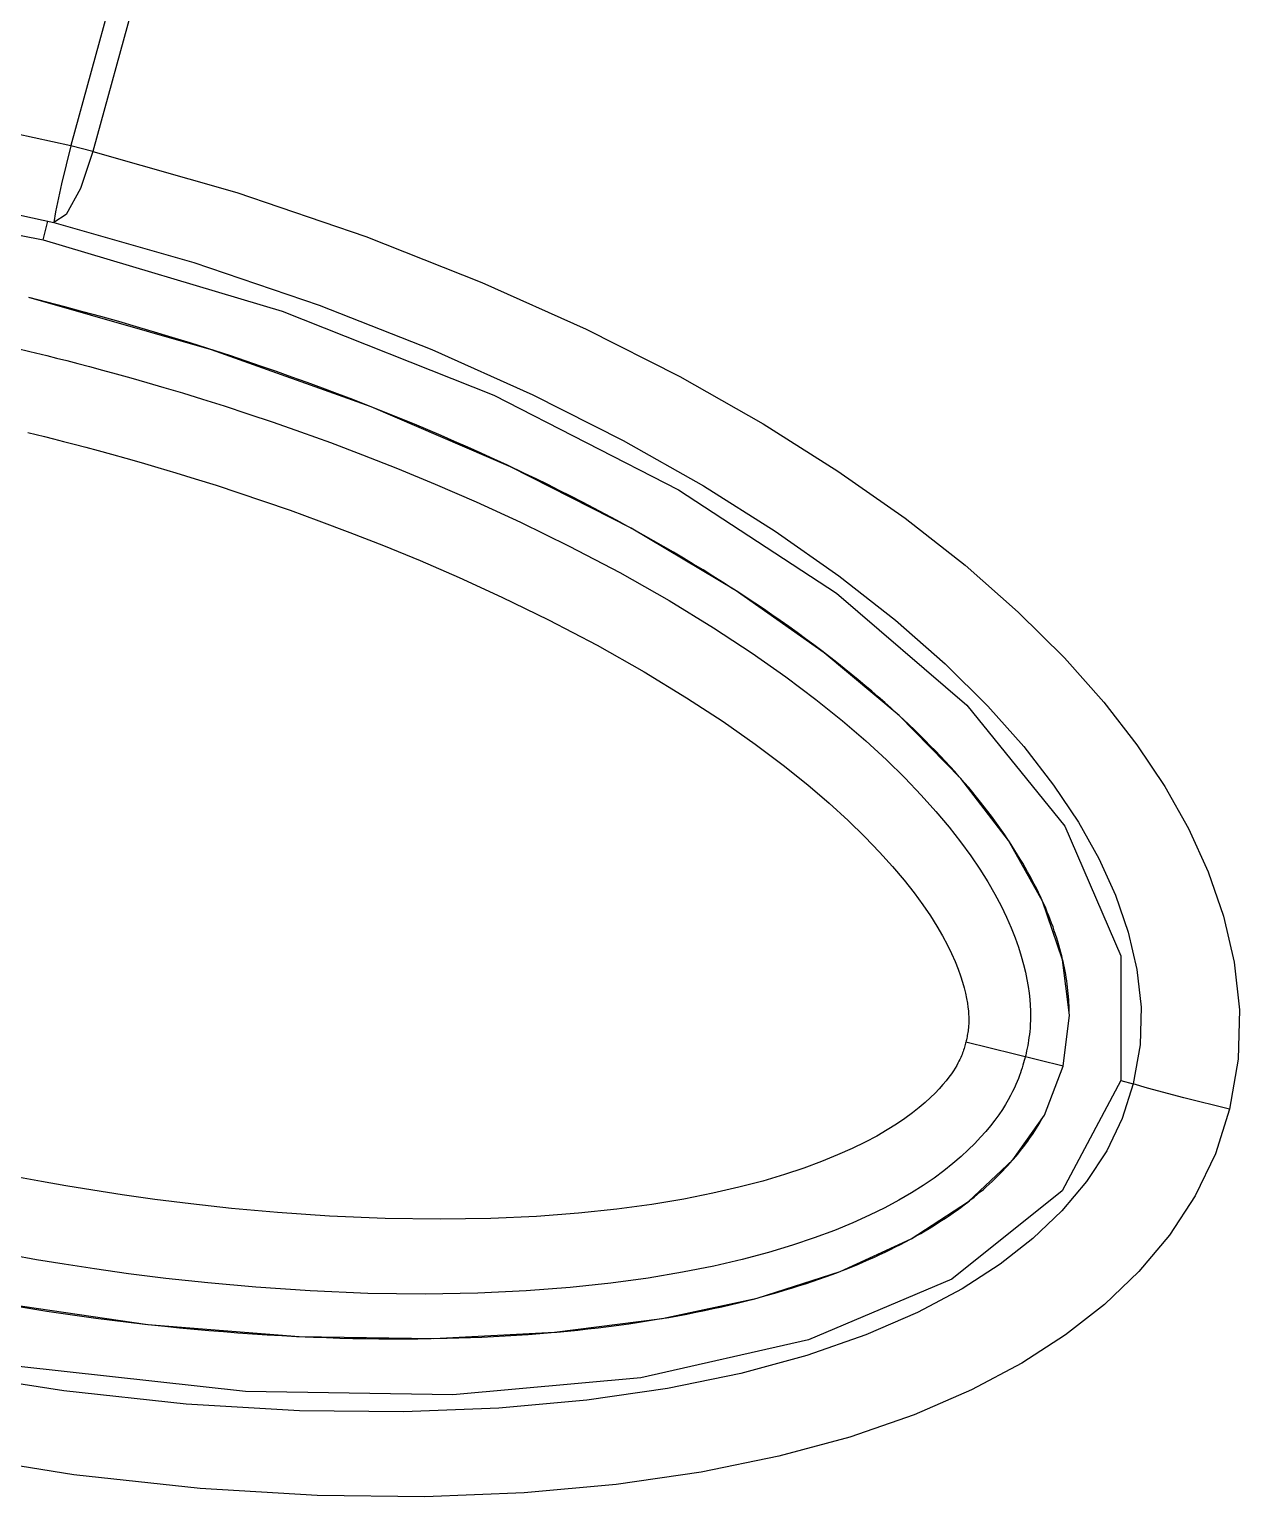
# Model space of a CAD drawing. Extents: x 0 to 245, y 0 to 330.
# Drawn here: x 143.199 to 146.564, y 312.616 to 316.696 of the extents above; entities that cross this region are included whole.
import ezdxf

# ---------------------------------------------------------------- set-up
doc = ezdxf.new("R2010")
doc.units = 0
doc.layers.add('-15N-THT. THIẾT BỊ ĐÓNG MỞ', color=40, linetype='CONTINUOUS')

# ---------------------------------------------------------------- blocks, each defined once
blk = doc.blocks.new('06 - N - SC VSD ATV212HD15~18N4')
at = {"layer": '-15N-THT. THIẾT BỊ ĐÓNG MỞ'}
for p, q in [((21.2634, 153.2544), (20.814, 151.6227)), ((21.3231, 153.2373), (20.8757, 151.606)), ((20.3652, 151.7214), (20.814, 151.6227)), ((20.8143, 151.6221), (20.7887, 151.5168)), ((20.8757, 151.606), (20.8143, 151.6221)), ((20.8757, 151.606), (20.8414, 151.503)), ((20.8757, 151.606), (21.2759, 151.4919)), ((20.0577, 151.4978), (20.7373, 151.3604)), ((20.33, 151.5049), (20.7667, 151.4084)), ((20.7887, 151.5168), (20.7713, 151.4385)), ((20.8414, 151.503), (20.8016, 151.4309)), ((21.2759, 151.4919), (21.6347, 151.3698)), ((20.7713, 151.4385), (20.7667, 151.4084)), ((20.7373, 151.3604), (20.7503, 151.4126)), ((20.8016, 151.4309), (20.7667, 151.4084)), ((20.7667, 151.4084), (21.1561, 151.2976)), ((20.7373, 151.3604), (21.4018, 151.1627)), ((21.6347, 151.3698), (21.9573, 151.2425)), ((21.1561, 151.2976), (21.5051, 151.1791)), ((21.9573, 151.2425), (22.2474, 151.1121)), ((20.7475, 151.1873), (20.6973, 151.2)), ((21.2053, 151.0551), (20.6973, 151.2)), ((20.7977, 151.1743), (20.7475, 151.1873)), ((20.8477, 151.1609), (20.7977, 151.1743)), ((20.8977, 151.1472), (20.8477, 151.1609)), ((21.4018, 151.1627), (21.9903, 150.9284)), ((21.5051, 151.1791), (21.8183, 151.0557)), ((20.9475, 151.1332), (20.8977, 151.1472)), ((20.9973, 151.1189), (20.9475, 151.1332)), ((21.047, 151.1042), (20.9973, 151.1189)), ((22.2474, 151.1121), (22.5072, 150.9806)), ((21.0965, 151.0893), (21.047, 151.1042)), ((21.146, 151.0739), (21.0965, 151.0893)), ((21.1954, 151.0583), (21.146, 151.0739)), ((20.6623, 151.0596), (20.7008, 151.0503)), ((20.7008, 151.0503), (20.7479, 151.0388)), ((20.7479, 151.0388), (20.7746, 151.0321)), ((20.7746, 151.0321), (20.8032, 151.0248)), ((21.216, 151.0517), (21.1954, 151.0583)), ((21.6497, 150.8964), (21.2053, 151.0551)), ((21.2588, 151.0377), (21.216, 151.0517)), ((21.3015, 151.0234), (21.2588, 151.0377)), ((21.8183, 151.0557), (22.0992, 150.9297)), ((20.8032, 151.0248), (20.8338, 151.0169)), ((20.8338, 151.0169), (20.8667, 151.0082)), ((20.8667, 151.0082), (20.9021, 150.9987)), ((20.9021, 150.9987), (20.9402, 150.9883)), ((20.9402, 150.9883), (20.9811, 150.9769)), ((21.3441, 151.0089), (21.3015, 151.0234)), ((21.3866, 150.9942), (21.3441, 151.0089)), ((21.4291, 150.9792), (21.3866, 150.9942)), ((20.9811, 150.9769), (21.0252, 150.9643)), ((21.0252, 150.9643), (21.0729, 150.9504)), ((21.0729, 150.9504), (21.1245, 150.935)), ((21.4714, 150.9639), (21.4291, 150.9792)), ((21.5137, 150.9484), (21.4714, 150.9639)), ((21.5558, 150.9326), (21.5137, 150.9484)), ((22.5072, 150.9806), (22.7393, 150.8491)), ((21.1245, 150.935), (21.1803, 150.9178)), ((21.1803, 150.9178), (21.2407, 150.8987)), ((21.5979, 150.9165), (21.5558, 150.9326)), ((21.6399, 150.9002), (21.5979, 150.9165)), ((21.9903, 150.9284), (22.5036, 150.666)), ((22.0992, 150.9297), (22.3501, 150.8028)), ((21.2407, 150.8987), (21.3061, 150.8773)), ((21.3061, 150.8773), (21.3768, 150.8535)), ((21.6955, 150.8781), (21.6399, 150.9002)), ((22.0366, 150.7298), (21.6497, 150.8964)), ((21.7328, 150.863), (21.6955, 150.8781)), ((20.695, 150.8249), (20.7408, 150.8137)), ((21.3768, 150.8535), (21.4533, 150.8268)), ((21.4533, 150.8268), (21.536, 150.7969)), ((21.77, 150.8477), (21.7328, 150.863)), ((21.8071, 150.8321), (21.77, 150.8477)), ((21.8442, 150.8163), (21.8071, 150.8321)), ((22.7393, 150.8491), (22.9471, 150.7179)), ((20.7408, 150.8137), (20.7666, 150.8072)), ((20.7666, 150.8072), (20.7944, 150.8001)), ((20.7944, 150.8001), (20.8241, 150.7925)), ((20.8241, 150.7925), (20.856, 150.7841)), ((20.856, 150.7841), (20.8903, 150.7749)), ((21.536, 150.7969), (21.6253, 150.7632)), ((21.8811, 150.8003), (21.8442, 150.8163)), ((21.918, 150.784), (21.8811, 150.8003)), ((22.3501, 150.8028), (22.5733, 150.6765)), ((20.8903, 150.7749), (20.9272, 150.7648)), ((20.9272, 150.7648), (20.967, 150.7537)), ((20.967, 150.7537), (21.0097, 150.7416)), ((21.6253, 150.7632), (21.7221, 150.7251)), ((21.9547, 150.7675), (21.918, 150.784)), ((21.9914, 150.7508), (21.9547, 150.7675)), ((22.0279, 150.7339), (21.9914, 150.7508)), ((21.0097, 150.7416), (21.0559, 150.7281)), ((21.0559, 150.7281), (21.1059, 150.7132)), ((21.1059, 150.7132), (21.1599, 150.6966)), ((21.7221, 150.7251), (21.8275, 150.6816)), ((22.0756, 150.7114), (22.0279, 150.7339)), ((22.372, 150.5592), (22.0366, 150.7298)), ((22.108, 150.6958), (22.0756, 150.7114)), ((22.9471, 150.7179), (23.1336, 150.5867)), ((21.1599, 150.6966), (21.2185, 150.6781)), ((21.2185, 150.6781), (21.2818, 150.6575)), ((21.8275, 150.6816), (21.9408, 150.6324)), ((22.1403, 150.68), (22.108, 150.6958)), ((22.1724, 150.664), (22.1403, 150.68)), ((22.2045, 150.6479), (22.1724, 150.664)), ((22.5036, 150.666), (22.9433, 150.3786)), ((22.5733, 150.6765), (22.7721, 150.5511)), ((21.2818, 150.6575), (21.3502, 150.6344)), ((21.3502, 150.6344), (21.4242, 150.6087)), ((21.9408, 150.6324), (22.0643, 150.5755)), ((22.2365, 150.6315), (22.2045, 150.6479)), ((22.2683, 150.6149), (22.2365, 150.6315)), ((21.4242, 150.6087), (21.5041, 150.5798)), ((22.3001, 150.5981), (22.2683, 150.6149)), ((22.3318, 150.5812), (22.3001, 150.5981)), ((22.3633, 150.564), (22.3318, 150.5812)), ((23.1336, 150.5867), (23.3005, 150.4557)), ((21.5041, 150.5798), (21.5903, 150.5474)), ((21.5903, 150.5474), (21.6838, 150.5106)), ((22.0643, 150.5755), (22.1995, 150.5093)), ((22.3787, 150.5555), (22.3633, 150.564)), ((22.6614, 150.3863), (22.372, 150.5592)), ((22.4066, 150.5399), (22.3787, 150.5555)), ((22.4344, 150.5241), (22.4066, 150.5399)), ((22.7721, 150.5511), (22.9495, 150.4265)), ((21.6838, 150.5106), (21.7853, 150.4688)), ((22.1995, 150.5093), (22.3403, 150.4353)), ((22.4622, 150.5082), (22.4344, 150.5241)), ((22.4898, 150.4921), (22.4622, 150.5082)), ((21.7853, 150.4688), (21.8943, 150.4216)), ((22.5173, 150.4758), (22.4898, 150.4921)), ((22.5447, 150.4593), (22.5173, 150.4758)), ((22.572, 150.4427), (22.5447, 150.4593)), ((21.8943, 150.4216), (22.013, 150.3672)), ((22.3403, 150.4353), (22.4775, 150.3575)), ((22.5992, 150.4258), (22.572, 150.4427)), ((22.6263, 150.4088), (22.5992, 150.4258)), ((22.9495, 150.4265), (23.107, 150.3029)), ((23.3005, 150.4557), (23.4481, 150.3259)), ((22.6532, 150.3916), (22.6263, 150.4088)), ((22.6683, 150.3818), (22.6532, 150.3916)), ((22.9088, 150.2124), (22.6614, 150.3863)), ((22.6922, 150.3661), (22.6683, 150.3818)), ((22.9433, 150.3786), (23.3054, 150.0669)), ((22.013, 150.3672), (22.1425, 150.3039)), ((22.4775, 150.3575), (22.601, 150.2821)), ((22.716, 150.3503), (22.6922, 150.3661)), ((22.7396, 150.3343), (22.716, 150.3503)), ((22.1425, 150.3039), (22.2773, 150.2333)), ((22.7632, 150.3182), (22.7396, 150.3343)), ((22.7866, 150.3019), (22.7632, 150.3182)), ((22.81, 150.2854), (22.7866, 150.3019)), ((23.107, 150.3029), (23.245, 150.1815)), ((23.4481, 150.3259), (23.5764, 150.1986)), ((22.601, 150.2821), (22.7082, 150.2116)), ((22.8332, 150.2687), (22.81, 150.2854)), ((22.8568, 150.2514), (22.8332, 150.2687)), ((22.2773, 150.2333), (22.4084, 150.1592)), ((22.8796, 150.2345), (22.8568, 150.2514)), ((22.902, 150.2176), (22.8796, 150.2345)), ((22.915, 150.2076), (22.902, 150.2176)), ((22.7082, 150.2116), (22.8025, 150.1452)), ((23.1174, 150.0377), (22.9088, 150.2124)), ((22.9353, 150.1918), (22.915, 150.2076)), ((22.9439, 150.1851), (22.9353, 150.1918)), ((22.964, 150.1691), (22.9439, 150.1851)), ((23.245, 150.1815), (23.3637, 150.0639)), ((23.5764, 150.1986), (23.6858, 150.0755)), ((22.4084, 150.1592), (22.5261, 150.0876)), ((22.8025, 150.1452), (22.8857, 150.0825)), ((22.9838, 150.1532), (22.964, 150.1691)), ((23.0032, 150.1373), (22.9838, 150.1532)), ((23.0222, 150.1214), (23.0032, 150.1373)), ((23.0409, 150.1056), (23.0222, 150.1214)), ((23.0592, 150.0898), (23.0409, 150.1056)), ((22.5261, 150.0876), (22.6278, 150.021)), ((22.8857, 150.0825), (22.9592, 150.0233)), ((23.0772, 150.0741), (23.0592, 150.0898)), ((23.0948, 150.0583), (23.0772, 150.0741)), ((23.112, 150.0427), (23.0948, 150.0583)), ((23.3054, 150.0669), (23.5777, 149.7305)), ((23.3637, 150.0639), (23.4636, 149.9515)), ((23.6858, 150.0755), (23.7779, 149.9569)), ((22.6278, 150.021), (22.7167, 149.9586)), ((22.9592, 150.0233), (23.0242, 149.9675)), ((23.1283, 150.0276), (23.112, 150.0427)), ((23.2883, 149.8634), (23.1174, 150.0377)), ((23.1441, 150.0129), (23.1283, 150.0276)), ((23.1595, 149.9981), (23.1441, 150.0129)), ((23.1746, 149.9834), (23.1595, 149.9981)), ((23.1894, 149.9688), (23.1746, 149.9834)), ((23.2038, 149.9542), (23.1894, 149.9688)), ((22.7167, 149.9586), (22.7946, 149.9001)), ((23.0242, 149.9675), (23.0818, 149.9147)), ((23.218, 149.9397), (23.2038, 149.9542)), ((23.2318, 149.9252), (23.218, 149.9397)), ((23.4636, 149.9515), (23.5464, 149.8448)), ((23.7779, 149.9569), (23.8558, 149.8406)), ((22.7946, 149.9001), (22.8629, 149.8453)), ((23.0818, 149.9147), (23.133, 149.8646)), ((23.2454, 149.9108), (23.2318, 149.9252)), ((23.2587, 149.8965), (23.2454, 149.9108)), ((23.2716, 149.8822), (23.2587, 149.8965)), ((23.133, 149.8646), (23.1788, 149.8168)), ((23.2843, 149.8679), (23.2716, 149.8822)), ((23.2915, 149.8597), (23.2843, 149.8679)), ((23.4215, 149.6904), (23.2883, 149.8634)), ((23.2991, 149.8509), (23.2915, 149.8597)), ((23.3105, 149.8375), (23.2991, 149.8509)), ((22.8629, 149.8453), (22.9229, 149.7941)), ((23.1788, 149.8168), (23.2195, 149.7714)), ((23.3217, 149.8241), (23.3105, 149.8375)), ((23.3326, 149.8108), (23.3217, 149.8241)), ((23.3432, 149.7975), (23.3326, 149.8108)), ((23.5464, 149.8448), (23.6153, 149.7419)), ((23.8558, 149.8406), (23.9217, 149.7235)), ((22.9229, 149.7941), (22.9756, 149.746)), ((23.2195, 149.7714), (23.2558, 149.7281)), ((23.3536, 149.7843), (23.3432, 149.7975)), ((23.3638, 149.7711), (23.3536, 149.7843)), ((23.3737, 149.7581), (23.3638, 149.7711)), ((22.9756, 149.746), (23.022, 149.7008)), ((23.2558, 149.7281), (23.2879, 149.687)), ((23.3833, 149.745), (23.3737, 149.7581)), ((23.3927, 149.7321), (23.3833, 149.745)), ((23.4018, 149.7192), (23.3927, 149.7321)), ((23.5777, 149.7305), (23.7333, 149.3696)), ((23.6153, 149.7419), (23.6723, 149.6404)), ((23.9217, 149.7235), (23.9763, 149.6036)), ((23.022, 149.7008), (23.0629, 149.6583)), ((23.2879, 149.687), (23.3163, 149.648)), ((23.4107, 149.7063), (23.4018, 149.7192)), ((23.4193, 149.6936), (23.4107, 149.7063)), ((23.4237, 149.687), (23.4193, 149.6936)), ((23.5159, 149.5215), (23.4215, 149.6904)), ((23.4315, 149.675), (23.4237, 149.687)), ((23.0629, 149.6583), (23.099, 149.6182)), ((23.3163, 149.648), (23.3415, 149.6108)), ((23.4392, 149.663), (23.4315, 149.675)), ((23.4466, 149.651), (23.4392, 149.663)), ((23.4539, 149.6391), (23.4466, 149.651)), ((23.099, 149.6182), (23.1307, 149.5805)), ((23.3415, 149.6108), (23.3638, 149.5753)), ((23.4609, 149.6273), (23.4539, 149.6391)), ((23.4677, 149.6156), (23.4609, 149.6273)), ((23.4743, 149.6039), (23.4677, 149.6156)), ((23.4807, 149.5922), (23.4743, 149.6039)), ((23.6723, 149.6404), (23.7187, 149.5386)), ((23.9763, 149.6036), (24.0189, 149.4802)), ((23.1307, 149.5805), (23.1585, 149.5452)), ((23.3638, 149.5753), (23.3833, 149.5414)), ((23.4869, 149.5807), (23.4807, 149.5922)), ((23.4929, 149.5691), (23.4869, 149.5807)), ((23.4987, 149.5577), (23.4929, 149.5691)), ((23.1585, 149.5452), (23.1828, 149.5121)), ((23.3833, 149.5414), (23.4005, 149.5089)), ((23.5043, 149.5463), (23.4987, 149.5577)), ((23.5097, 149.5349), (23.5043, 149.5463)), ((23.515, 149.5236), (23.5097, 149.5349)), ((23.517, 149.519), (23.515, 149.5236)), ((23.5717, 149.3588), (23.5159, 149.5215)), ((23.7187, 149.5386), (23.754, 149.4359)), ((23.1828, 149.5121), (23.2039, 149.4812)), ((23.2039, 149.4812), (23.2221, 149.4523)), ((23.4005, 149.5089), (23.4155, 149.4777)), ((23.5199, 149.5126), (23.517, 149.519)), ((23.5245, 149.5021), (23.5199, 149.5126)), ((23.5289, 149.4916), (23.5245, 149.5021)), ((23.5331, 149.4811), (23.5289, 149.4916)), ((23.5372, 149.4707), (23.5331, 149.4811)), ((24.0189, 149.4802), (24.0487, 149.3527)), ((23.2221, 149.4523), (23.2378, 149.4253)), ((23.4155, 149.4777), (23.4285, 149.4481)), ((23.4285, 149.4481), (23.4395, 149.42)), ((23.5411, 149.4604), (23.5372, 149.4707)), ((23.5449, 149.4501), (23.5411, 149.4604)), ((23.5485, 149.4398), (23.5449, 149.4501)), ((23.5519, 149.4296), (23.5485, 149.4398)), ((23.2378, 149.4253), (23.2514, 149.3999)), ((23.2514, 149.3999), (23.263, 149.376)), ((23.4395, 149.42), (23.4488, 149.3937)), ((23.5552, 149.4195), (23.5519, 149.4296)), ((23.5583, 149.4094), (23.5552, 149.4195)), ((23.5613, 149.3993), (23.5583, 149.4094)), ((23.5641, 149.3893), (23.5613, 149.3993)), ((23.754, 149.4359), (23.7783, 149.3315)), ((23.263, 149.376), (23.2728, 149.3538)), ((23.4488, 149.3937), (23.4565, 149.369)), ((23.4565, 149.369), (23.4628, 149.346)), ((23.5668, 149.3794), (23.5641, 149.3893)), ((23.5693, 149.3695), (23.5668, 149.3794)), ((23.5717, 149.3596), (23.5693, 149.3695)), ((23.5729, 149.3544), (23.5717, 149.3596)), ((23.5908, 149.2049), (23.5717, 149.3588)), ((23.7333, 149.3696), (23.7332, 149.0229)), ((23.2728, 149.3538), (23.281, 149.3332)), ((23.281, 149.3332), (23.2878, 149.3142)), ((23.4628, 149.346), (23.468, 149.3244)), ((23.468, 149.3244), (23.4723, 149.304)), ((23.5749, 149.3453), (23.5729, 149.3544)), ((23.5767, 149.3363), (23.5749, 149.3453)), ((23.5785, 149.3272), (23.5767, 149.3363)), ((23.5801, 149.3182), (23.5785, 149.3272)), ((23.5816, 149.3093), (23.5801, 149.3182)), ((23.7783, 149.3315), (23.7901, 149.227)), ((24.0487, 149.3527), (24.0638, 149.22)), ((23.2878, 149.3142), (23.2933, 149.2968)), ((23.2933, 149.2968), (23.2978, 149.2807)), ((23.2978, 149.2807), (23.3014, 149.2657)), ((23.4723, 149.304), (23.4757, 149.2846)), ((23.4757, 149.2846), (23.4784, 149.2661)), ((23.583, 149.3004), (23.5816, 149.3093)), ((23.5842, 149.2915), (23.583, 149.3004)), ((23.5853, 149.2827), (23.5842, 149.2915)), ((23.5863, 149.2739), (23.5853, 149.2827)), ((23.3014, 149.2657), (23.3044, 149.2516)), ((23.3044, 149.2516), (23.3068, 149.2387)), ((23.3068, 149.2387), (23.3085, 149.2272)), ((23.4784, 149.2661), (23.4804, 149.2486)), ((23.4804, 149.2486), (23.4816, 149.2323)), ((23.5872, 149.2652), (23.5863, 149.2739)), ((23.588, 149.2564), (23.5872, 149.2652)), ((23.5886, 149.2478), (23.588, 149.2564)), ((23.5891, 149.2391), (23.5886, 149.2478)), ((23.5895, 149.2305), (23.5891, 149.2391)), ((23.3085, 149.2272), (23.3097, 149.2171)), ((23.3097, 149.2171), (23.3104, 149.2081)), ((23.3104, 149.2081), (23.3108, 149.2)), ((23.3108, 149.2), (23.3109, 149.1928)), ((23.4816, 149.2323), (23.4823, 149.2172)), ((23.4824, 149.2034), (23.4822, 149.1908)), ((23.4823, 149.2172), (23.4824, 149.2034)), ((23.5728, 149.0629), (23.5908, 149.2049)), ((23.5898, 149.222), (23.5895, 149.2305)), ((23.59, 149.2135), (23.5898, 149.222)), ((23.7901, 149.227), (23.7871, 149.1221)), ((24.0638, 149.22), (24.06, 149.0825)), ((23.3074, 149.1529), (23.3067, 149.1488)), ((23.3081, 149.1569), (23.3074, 149.1529)), ((23.3087, 149.1611), (23.3081, 149.1569)), ((23.3093, 149.1655), (23.3087, 149.1611)), ((23.3098, 149.1701), (23.3093, 149.1655)), ((23.3102, 149.1751), (23.3098, 149.1701)), ((23.3106, 149.1805), (23.3102, 149.1751)), ((23.3108, 149.1864), (23.3106, 149.1805)), ((23.3109, 149.1928), (23.3108, 149.1864)), ((23.4801, 149.1595), (23.4792, 149.1508)), ((23.481, 149.169), (23.4801, 149.1595)), ((23.4817, 149.1794), (23.481, 149.169)), ((23.4822, 149.1908), (23.4817, 149.1794)), ((23.2975, 149.112), (23.2963, 149.1081)), ((23.2988, 149.116), (23.2975, 149.112)), ((23.2999, 149.12), (23.2988, 149.116)), ((23.301, 149.1237), (23.2999, 149.12)), ((23.3019, 149.1272), (23.301, 149.1237)), ((23.3027, 149.1302), (23.3019, 149.1272)), ((23.3034, 149.1333), (23.3027, 149.1302)), ((23.5728, 149.0629), (23.3027, 149.1302)), ((23.3042, 149.1368), (23.3034, 149.1333)), ((23.3051, 149.1406), (23.3042, 149.1368)), ((23.3059, 149.1447), (23.3051, 149.1406)), ((23.3067, 149.1488), (23.3059, 149.1447)), ((23.4731, 149.113), (23.4716, 149.106)), ((23.4745, 149.1202), (23.4731, 149.113)), ((23.4758, 149.1275), (23.4745, 149.1202)), ((23.477, 149.1349), (23.4758, 149.1275)), ((23.4781, 149.1426), (23.477, 149.1349)), ((23.4792, 149.1508), (23.4781, 149.1426)), ((23.7871, 149.1221), (23.768, 149.0142)), ((23.2805, 149.0711), (23.2771, 149.0648)), ((23.2835, 149.0768), (23.2805, 149.0711)), ((23.286, 149.0821), (23.2835, 149.0768)), ((23.2882, 149.087), (23.286, 149.0821)), ((23.2902, 149.0916), (23.2882, 149.087)), ((23.2919, 149.096), (23.2902, 149.0916)), ((23.2935, 149.1001), (23.2919, 149.096)), ((23.2949, 149.1041), (23.2935, 149.1001)), ((23.2963, 149.1081), (23.2949, 149.1041)), ((23.4632, 149.0723), (23.4612, 149.0655)), ((23.465, 149.0787), (23.4632, 149.0723)), ((23.4665, 149.0843), (23.465, 149.0787)), ((23.4677, 149.0891), (23.4665, 149.0843)), ((23.4689, 149.0939), (23.4677, 149.0891)), ((23.4702, 149.0996), (23.4689, 149.0939)), ((23.4716, 149.106), (23.4702, 149.0996)), ((24.06, 149.0825), (24.0356, 148.9435)), ((23.2556, 149.0329), (23.2476, 149.0227)), ((23.2625, 149.0421), (23.2556, 149.0329)), ((23.2682, 149.0504), (23.2625, 149.0421)), ((23.273, 149.058), (23.2682, 149.0504)), ((23.2771, 149.0648), (23.273, 149.058)), ((23.4517, 149.0368), (23.4488, 149.0291)), ((23.4544, 149.0442), (23.4517, 149.0368)), ((23.4568, 149.0513), (23.4544, 149.0442)), ((23.4591, 149.0585), (23.4568, 149.0513)), ((23.4612, 149.0655), (23.4591, 149.0585)), ((23.5211, 148.9271), (23.5728, 149.0629)), ((23.2283, 149.0003), (23.2169, 148.9883)), ((23.2385, 149.0118), (23.2283, 149.0003)), ((23.2476, 149.0227), (23.2385, 149.0118)), ((23.4327, 148.9923), (23.427, 148.9812)), ((23.4376, 149.0026), (23.4327, 148.9923)), ((23.4419, 149.0121), (23.4376, 149.0026)), ((23.4456, 149.0209), (23.4419, 149.0121)), ((23.4488, 149.0291), (23.4456, 149.0209)), ((23.7332, 149.0229), (23.5705, 148.7167)), ((23.7332, 149.0229), (23.768, 149.0142)), ((23.768, 149.0142), (23.7373, 148.9179)), ((23.8074, 149.0021), (23.768, 149.0142)), ((23.9086, 148.9754), (23.8074, 149.0021)), ((23.1895, 148.9623), (23.1729, 148.9482)), ((23.2041, 148.9757), (23.1895, 148.9623)), ((23.2169, 148.9883), (23.2041, 148.9757)), ((23.4128, 148.9562), (23.4041, 148.9424)), ((23.4204, 148.9691), (23.4128, 148.9562)), ((23.427, 148.9812), (23.4204, 148.9691)), ((24.0356, 148.9435), (23.9086, 148.9754)), ((23.1331, 148.9179), (23.1097, 148.902)), ((23.1541, 148.9333), (23.1331, 148.9179)), ((23.1729, 148.9482), (23.1541, 148.9333)), ((23.3833, 148.9131), (23.3713, 148.8977)), ((23.3943, 148.928), (23.3833, 148.9131)), ((23.4041, 148.9424), (23.3943, 148.928)), ((23.4331, 148.8024), (23.5211, 148.9271)), ((23.508, 148.9055), (23.5122, 148.9128)), ((23.5122, 148.9128), (23.5164, 148.9202)), ((23.7373, 148.9179), (23.6945, 148.8282)), ((24.0356, 148.9435), (23.9962, 148.8197)), ((23.0547, 148.8689), (23.0223, 148.8518)), ((23.0836, 148.8857), (23.0547, 148.8689)), ((23.1097, 148.902), (23.0836, 148.8857)), ((23.3581, 148.8819), (23.3436, 148.8654)), ((23.3713, 148.8977), (23.3581, 148.8819)), ((23.4798, 148.8617), (23.4848, 148.869)), ((23.4848, 148.869), (23.4897, 148.8762)), ((23.4897, 148.8762), (23.4944, 148.8835)), ((23.4944, 148.8835), (23.4991, 148.8908)), ((23.4991, 148.8908), (23.5036, 148.8981)), ((23.5036, 148.8981), (23.508, 148.9055)), ((22.9862, 148.8341), (22.9461, 148.8162)), ((23.0223, 148.8518), (22.9862, 148.8341)), ((23.3093, 148.8303), (23.2891, 148.8116)), ((23.3274, 148.8482), (23.3093, 148.8303)), ((23.3436, 148.8654), (23.3274, 148.8482)), ((23.4472, 148.8188), (23.453, 148.8259)), ((23.453, 148.8259), (23.4586, 148.833)), ((23.4586, 148.833), (23.4641, 148.8402)), ((23.4641, 148.8402), (23.4695, 148.8473)), ((23.4695, 148.8473), (23.4747, 148.8545)), ((23.4747, 148.8545), (23.4798, 148.8617)), ((23.6945, 148.8282), (23.6383, 148.7429)), ((22.9017, 148.798), (22.8524, 148.7798)), ((22.9461, 148.8162), (22.9017, 148.798)), ((23.2665, 148.7922), (23.2415, 148.7723)), ((23.2891, 148.8116), (23.2665, 148.7922)), ((23.3102, 148.687), (23.4331, 148.8024)), ((23.4123, 148.7792), (23.4193, 148.7867)), ((23.4193, 148.7867), (23.4261, 148.7941)), ((23.4261, 148.7941), (23.4327, 148.8016)), ((23.4327, 148.8016), (23.4353, 148.8047)), ((23.4353, 148.8047), (23.4413, 148.8117)), ((23.4413, 148.8117), (23.4472, 148.8188)), ((23.9962, 148.8197), (23.9402, 148.7022)), ((20.7332, 148.7425), (20.6717, 148.7539)), ((22.798, 148.7617), (22.7381, 148.7438)), ((22.8524, 148.7798), (22.798, 148.7617)), ((23.2141, 148.752), (23.1842, 148.7316)), ((23.2415, 148.7723), (23.2141, 148.752)), ((23.3753, 148.7424), (23.383, 148.7497)), ((23.383, 148.7497), (23.3906, 148.757)), ((23.3906, 148.757), (23.398, 148.7644)), ((23.398, 148.7644), (23.4052, 148.7718)), ((23.4052, 148.7718), (23.4123, 148.7792)), ((20.8007, 148.7306), (20.7332, 148.7425)), ((20.8751, 148.7183), (20.8007, 148.7306)), ((20.9571, 148.7057), (20.8751, 148.7183)), ((21.0477, 148.6929), (20.9571, 148.7057)), ((22.599, 148.7096), (22.5185, 148.6936)), ((22.6719, 148.7264), (22.599, 148.7096)), ((22.7381, 148.7438), (22.6719, 148.7264)), ((23.1516, 148.711), (23.116, 148.6903)), ((23.1842, 148.7316), (23.1516, 148.711)), ((23.5705, 148.7167), (23.2637, 148.4712)), ((23.3256, 148.6992), (23.3343, 148.7063)), ((23.3343, 148.7063), (23.3428, 148.7134)), ((23.3428, 148.7134), (23.3512, 148.7206)), ((23.3512, 148.7206), (23.3594, 148.7279)), ((23.3594, 148.7279), (23.3674, 148.7351)), ((23.3674, 148.7351), (23.3753, 148.7424)), ((23.6383, 148.7429), (23.569, 148.6608)), ((21.1482, 148.6802), (21.0477, 148.6929)), ((21.2609, 148.6677), (21.1482, 148.6802)), ((21.3891, 148.6561), (21.2609, 148.6677)), ((22.3322, 148.6656), (22.2255, 148.6543)), ((22.4297, 148.6788), (22.3322, 148.6656)), ((22.5185, 148.6936), (22.4297, 148.6788)), ((23.0771, 148.6695), (23.0346, 148.6486)), ((23.116, 148.6903), (23.0771, 148.6695)), ((23.1502, 148.5829), (23.3102, 148.687)), ((23.2676, 148.6555), (23.278, 148.6629)), ((23.278, 148.6629), (23.2882, 148.6703)), ((23.2882, 148.6703), (23.2982, 148.6777)), ((23.2982, 148.6777), (23.308, 148.6852)), ((23.308, 148.6852), (23.3127, 148.6889)), ((23.3127, 148.6889), (23.3167, 148.6921)), ((23.3167, 148.6921), (23.3256, 148.6992)), ((23.9402, 148.7022), (23.8684, 148.593)), ((21.5338, 148.6461), (21.3891, 148.6561)), ((21.6884, 148.6396), (21.5338, 148.6461)), ((21.8412, 148.6375), (21.6884, 148.6396)), ((21.9817, 148.6398), (21.8412, 148.6375)), ((22.109, 148.6456), (21.9817, 148.6398)), ((22.2255, 148.6543), (22.109, 148.6456)), ((22.988, 148.6276), (22.937, 148.6066)), ((23.0346, 148.6486), (22.988, 148.6276)), ((23.2126, 148.6193), (23.224, 148.6264)), ((23.224, 148.6264), (23.2352, 148.6336)), ((23.2352, 148.6336), (23.2462, 148.6409)), ((23.2462, 148.6409), (23.257, 148.6482)), ((23.257, 148.6482), (23.2676, 148.6555)), ((23.569, 148.6608), (23.4892, 148.5843)), ((22.8811, 148.5858), (22.8202, 148.5653)), ((22.937, 148.6066), (22.8811, 148.5858)), ((22.9535, 148.4926), (23.1502, 148.5829)), ((23.1349, 148.5747), (23.1484, 148.582)), ((23.1484, 148.582), (23.1523, 148.5841)), ((23.1523, 148.5841), (23.1648, 148.5911)), ((23.1648, 148.5911), (23.1771, 148.5981)), ((23.1771, 148.5981), (23.1891, 148.6051)), ((23.1891, 148.6051), (23.201, 148.6121)), ((23.201, 148.6121), (23.2126, 148.6193)), ((23.4892, 148.5843), (23.3981, 148.5128)), ((23.8684, 148.593), (23.7836, 148.4926)), ((22.7537, 148.5453), (22.6811, 148.526)), ((22.8202, 148.5653), (22.7537, 148.5453)), ((23.0635, 148.5393), (23.0783, 148.5462)), ((23.0783, 148.5462), (23.0928, 148.5533)), ((23.0928, 148.5533), (23.1071, 148.5604)), ((23.1071, 148.5604), (23.1211, 148.5675)), ((23.1211, 148.5675), (23.1349, 148.5747)), ((20.7189, 148.5251), (20.6491, 148.5373)), ((20.7957, 148.5124), (20.7189, 148.5251)), ((20.8806, 148.4994), (20.7957, 148.5124)), ((22.6017, 148.5075), (22.5147, 148.4901)), ((22.6811, 148.526), (22.6017, 148.5075)), ((22.9695, 148.4989), (22.9858, 148.5055)), ((22.9858, 148.5055), (23.0019, 148.5121)), ((23.0019, 148.5121), (23.0177, 148.5188)), ((23.0177, 148.5188), (23.0332, 148.5255)), ((23.0332, 148.5255), (23.0485, 148.5324)), ((23.0485, 148.5324), (23.0635, 148.5393)), ((23.3981, 148.5128), (23.2923, 148.4444)), ((20.9744, 148.4862), (20.8806, 148.4994)), ((21.0785, 148.4731), (20.9744, 148.4862)), ((21.1954, 148.4603), (21.0785, 148.4731)), ((21.3287, 148.4483), (21.1954, 148.4603)), ((22.3157, 148.4598), (22.2027, 148.4477)), ((22.4196, 148.4741), (22.3157, 148.4598)), ((22.5147, 148.4901), (22.4196, 148.4741)), ((22.7228, 148.4185), (22.9535, 148.4926)), ((22.8569, 148.4582), (22.8757, 148.4645)), ((23.2637, 148.4712), (22.8653, 148.3019)), ((22.8757, 148.4645), (22.8943, 148.4709)), ((22.8943, 148.4709), (22.9126, 148.4774)), ((22.9126, 148.4774), (22.9306, 148.484)), ((22.9306, 148.484), (22.9483, 148.4907)), ((22.9483, 148.4907), (22.957, 148.494)), ((22.957, 148.494), (22.9695, 148.4989)), ((23.7836, 148.4926), (23.6876, 148.4004)), ((21.4793, 148.4381), (21.3287, 148.4483)), ((21.6402, 148.4315), (21.4793, 148.4381)), ((21.7995, 148.4295), (21.6402, 148.4315)), ((21.9463, 148.432), (21.7995, 148.4295)), ((22.0799, 148.4383), (21.9463, 148.432)), ((22.2027, 148.4477), (22.0799, 148.4383)), ((22.4582, 148.3616), (22.7228, 148.4185)), ((22.7156, 148.4166), (22.7373, 148.4224)), ((22.7373, 148.4224), (22.758, 148.4281)), ((22.758, 148.4281), (22.7784, 148.4339)), ((22.7784, 148.4339), (22.7984, 148.4399)), ((22.7984, 148.4399), (22.8182, 148.4459)), ((22.8182, 148.4459), (22.8377, 148.452)), ((22.8377, 148.452), (22.8569, 148.4582)), ((23.2923, 148.4444), (23.1683, 148.3786)), ((20.5574, 148.4135), (21.0287, 148.3452)), ((20.6576, 148.3964), (20.7028, 148.3892)), ((20.7028, 148.3892), (20.748, 148.3822)), ((20.748, 148.3822), (20.7933, 148.3755)), ((22.5269, 148.374), (22.5516, 148.3789)), ((22.5516, 148.3789), (22.5761, 148.3839)), ((22.5761, 148.3839), (22.6002, 148.389)), ((22.6002, 148.389), (22.6239, 148.3943)), ((22.6239, 148.3943), (22.6474, 148.3997)), ((22.6474, 148.3997), (22.6705, 148.4052)), ((22.6705, 148.4052), (22.6932, 148.4108)), ((22.6932, 148.4108), (22.7156, 148.4166)), ((23.1683, 148.3786), (23.0241, 148.3161)), ((23.6876, 148.4004), (23.58, 148.3161)), ((20.7933, 148.3755), (20.8386, 148.369)), ((20.8386, 148.369), (20.8839, 148.3629)), ((20.8839, 148.3629), (20.9293, 148.357)), ((20.9293, 148.357), (20.9747, 148.3515)), ((20.9747, 148.3515), (21.0202, 148.3462)), ((21.0202, 148.3462), (21.0757, 148.3401)), ((21.0287, 148.3452), (21.4487, 148.3115)), ((21.0757, 148.3401), (21.1164, 148.336)), ((22.1588, 148.3233), (22.4582, 148.3616)), ((22.2806, 148.336), (22.309, 148.3395)), ((22.309, 148.3395), (22.3375, 148.3433)), ((22.3375, 148.3433), (22.3659, 148.3472)), ((22.3659, 148.3472), (22.3943, 148.3514)), ((22.3943, 148.3514), (22.4223, 148.3557)), ((22.4223, 148.3557), (22.4499, 148.3602)), ((22.4499, 148.3602), (22.4765, 148.3648)), ((22.4765, 148.3648), (22.5018, 148.3693)), ((22.5018, 148.3693), (22.5269, 148.374)), ((21.1164, 148.336), (21.157, 148.3321)), ((21.157, 148.3321), (21.1977, 148.3285)), ((21.1977, 148.3285), (21.2384, 148.325)), ((21.2384, 148.325), (21.2791, 148.3219)), ((21.2791, 148.3219), (21.3198, 148.319)), ((21.3198, 148.319), (21.3606, 148.3164)), ((21.3606, 148.3164), (21.4013, 148.314)), ((21.4013, 148.314), (21.4421, 148.3119)), ((21.4421, 148.3119), (21.4892, 148.3098)), ((21.4487, 148.3115), (21.8235, 148.3057)), ((21.4892, 148.3098), (21.5255, 148.3084)), ((21.5255, 148.3084), (21.5618, 148.3072)), ((21.5618, 148.3072), (21.598, 148.3063)), ((21.598, 148.3063), (21.6343, 148.3056)), ((21.6343, 148.3056), (21.6706, 148.3051)), ((21.6706, 148.3051), (21.7069, 148.3049)), ((21.7069, 148.3049), (21.7431, 148.3049)), ((21.7431, 148.3049), (21.7794, 148.3051)), ((21.7794, 148.3051), (21.8157, 148.3056)), ((21.8157, 148.3056), (21.8609, 148.3065)), ((21.8235, 148.3057), (22.1588, 148.3233)), ((21.8609, 148.3065), (21.893, 148.3075)), ((21.893, 148.3075), (21.9252, 148.3086)), ((21.9252, 148.3086), (21.9573, 148.3099)), ((21.9573, 148.3099), (21.9895, 148.3115)), ((21.9895, 148.3115), (22.0216, 148.3132)), ((22.0216, 148.3132), (22.0537, 148.3152)), ((22.0537, 148.3152), (22.0858, 148.3174)), ((22.0858, 148.3174), (22.1179, 148.3199)), ((22.1179, 148.3199), (22.15, 148.3226)), ((22.15, 148.3226), (22.1652, 148.3239)), ((22.1652, 148.3239), (22.195, 148.3267)), ((22.195, 148.3267), (22.2235, 148.3296)), ((22.2235, 148.3296), (22.252, 148.3327)), ((22.252, 148.3327), (22.2806, 148.336)), ((22.8653, 148.3019), (22.3993, 148.1968)), ((23.0241, 148.3161), (22.8601, 148.2591)), ((23.58, 148.3161), (23.458, 148.2373)), ((22.8601, 148.2591), (22.6769, 148.2091)), ((20.7947, 148.16), (20.4272, 148.2178)), ((21.2997, 148.1587), (20.6701, 148.2281)), ((23.458, 148.2373), (23.3181, 148.1631)), ((22.3993, 148.1968), (21.8762, 148.1494)), ((22.6769, 148.2091), (22.4734, 148.1671)), ((21.1354, 148.1234), (20.7947, 148.16)), ((21.8762, 148.1494), (21.2997, 148.1587)), ((22.249, 148.1343), (22.0046, 148.1121)), ((22.4734, 148.1671), (22.249, 148.1343)), ((23.3181, 148.1631), (23.1585, 148.0941)), ((21.4505, 148.1048), (21.1354, 148.1234)), ((21.7394, 148.1018), (21.4505, 148.1048)), ((22.0046, 148.1121), (21.7394, 148.1018)), ((23.1585, 148.0941), (22.98, 148.0321)), ((22.98, 148.0321), (22.783, 147.9785)), ((20.8227, 147.9273), (20.4448, 147.987)), ((22.783, 147.9785), (22.5666, 147.934)), ((22.5666, 147.934), (22.3301, 147.8997)), ((21.1737, 147.8892), (20.8227, 147.9273)), ((21.4991, 147.8697), (21.1737, 147.8892)), ((22.3301, 147.8997), (22.0744, 147.8767)), ((21.7984, 147.8662), (21.4991, 147.8697)), ((22.0744, 147.8767), (21.7984, 147.8662))]:
    blk.add_line(p, q, dxfattribs=at)

msp = doc.modelspace()

# ---------------------------------------------------------------- block references
msp.add_blockref('06 - N - SC VSD ATV212HD15~18N4', (122.5, 164.75))

doc.saveas('drawing.dxf')
